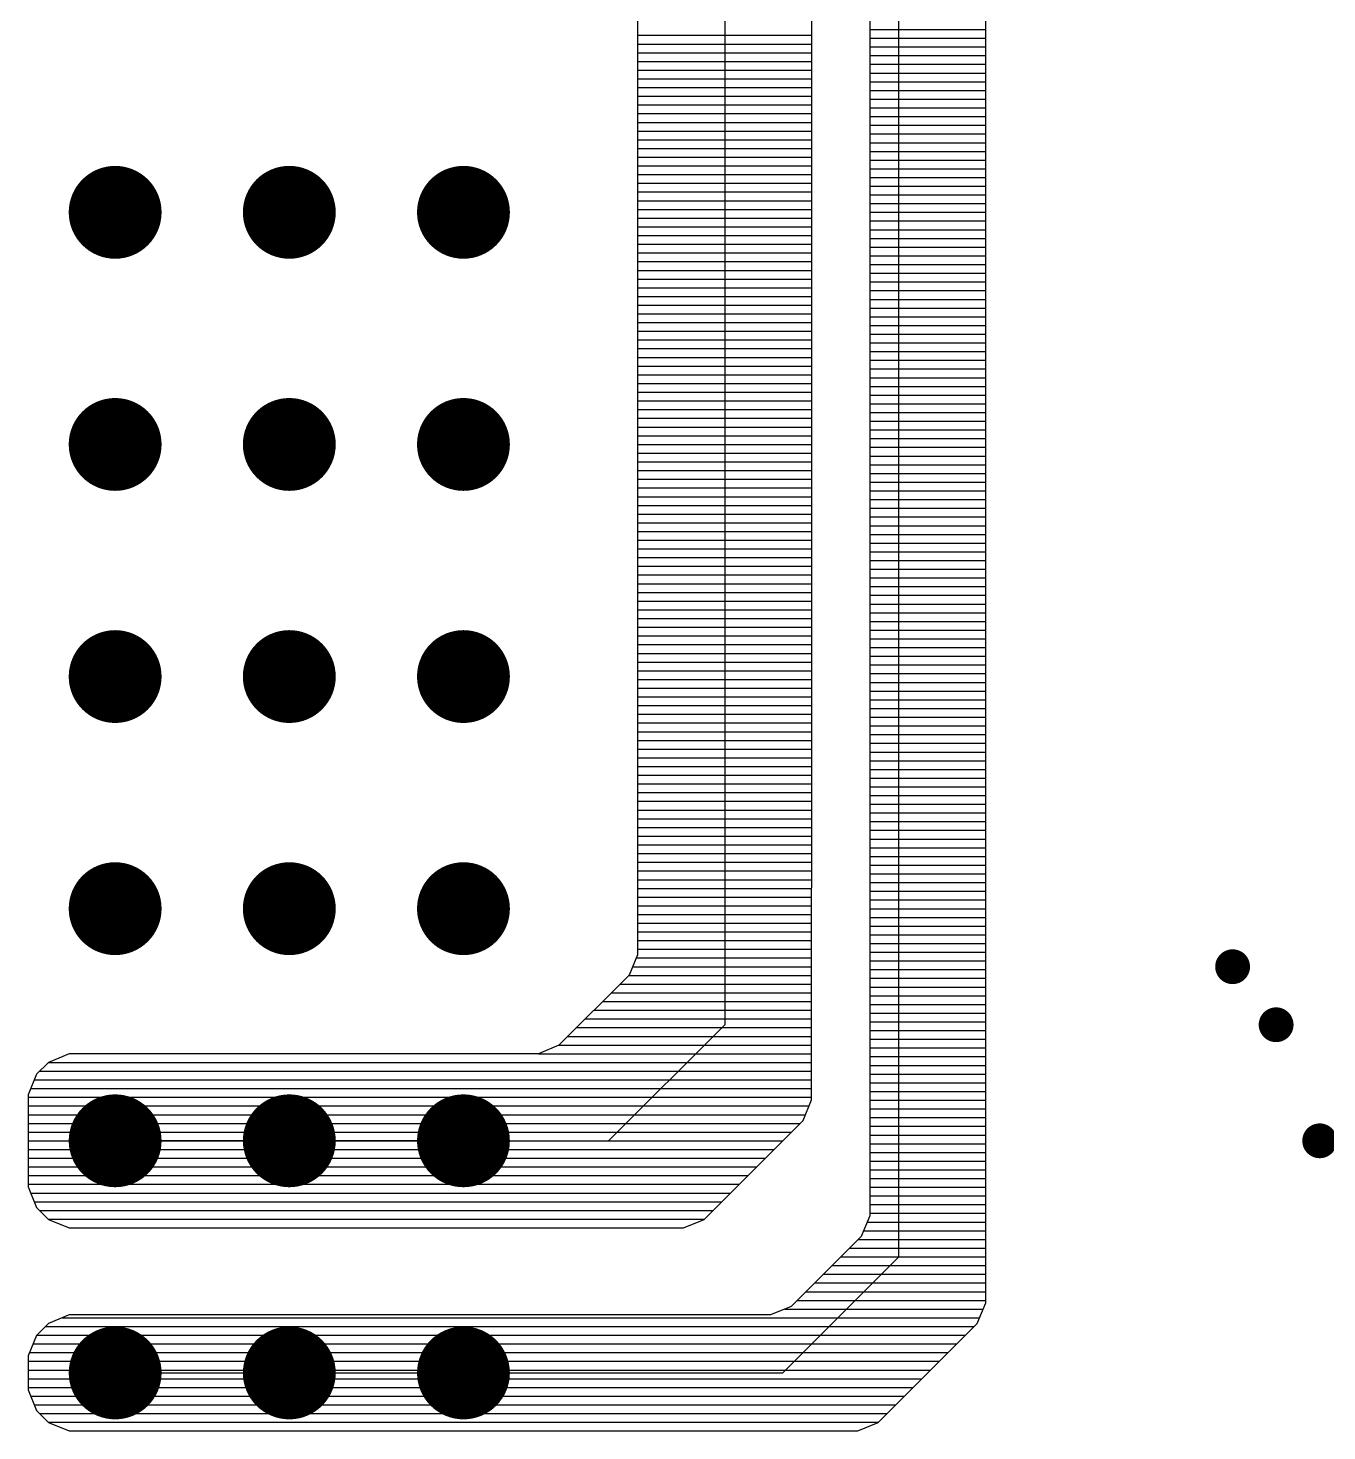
# Model space of a CAD drawing. Extents: x 295 to 953, y 10 to 290.
# Drawn here: x 612.48 to 640.9, y 130.02 to 160.73 of the extents above; entities that cross this region are included whole.
import ezdxf

# ---------------------------------------------------------------- set-up
doc = ezdxf.new("R2010")
doc.units = 0
doc.header["$LTSCALE"] = 5
doc.header["$MEASUREMENT"] = 0
doc.layers.get('0').update_dxf_attribs({"linetype": 'CONTINUOUS', "lineweight": 25})
doc.layers.add('DV-ABPB-A4_IN1', color=4, linetype='CONTINUOUS')

msp = doc.modelspace()

# ---------------------------------------------------------------- linework, layer by layer
at = {"color": 7}
for points, const_width in [([(613.882, 156.693, 1), (614.898, 156.693, 1)], 1.016), ([(617.692, 156.693, 1), (618.708, 156.693, 1)], 1.016), ([(621.502, 156.693, 1), (622.518, 156.693, 1)], 1.016), ([(613.882, 151.613, 1), (614.898, 151.613, 1)], 1.016), ([(617.692, 151.613, 1), (618.708, 151.613, 1)], 1.016), ([(621.502, 151.613, 1), (622.518, 151.613, 1)], 1.016), ([(613.882, 146.533, 1), (614.898, 146.533, 1)], 1.016), ([(617.692, 146.533, 1), (618.708, 146.533, 1)], 1.016), ([(621.502, 146.533, 1), (622.518, 146.533, 1)], 1.016), ([(613.882, 141.453, 1), (614.898, 141.453, 1)], 1.016), ([(617.692, 141.453, 1), (618.708, 141.453, 1)], 1.016), ([(621.502, 141.453, 1), (622.518, 141.453, 1)], 1.016), ([(638.647, 140.183, 1), (639.028, 140.183, 1)], 0.381), ([(639.599, 138.913, 1), (639.98, 138.913, 1)], 0.381), ([(613.882, 136.373, 1), (614.898, 136.373, 1)], 1.016), ([(617.692, 136.373, 1), (618.708, 136.373, 1)], 1.016), ([(621.502, 136.373, 1), (622.518, 136.373, 1)], 1.016), ([(640.552, 136.373, 1), (640.933, 136.373, 1)], 0.381), ([(613.882, 131.293, 1), (614.898, 131.293, 1)], 1.016), ([(617.692, 131.293, 1), (618.708, 131.293, 1)], 1.016), ([(621.502, 131.293, 1), (622.518, 131.293, 1)], 1.016)]:
    msp.add_lwpolyline(points, format="xyb", close=True, dxfattribs=dict(at, const_width=const_width))
at = {"layer": 'DV-ABPB-A4_IN1', "color": 7}
for p, q in [((627.725, 199.873), (627.725, 138.913)), ((631.535, 133.833), (631.535, 192.253)), ((630.9, 188.443), (630.9, 147.168)), ((633.44, 143.358), (633.44, 182.093)), ((625.82, 162.408), (625.817, 140.445)), ((629.63, 152.883), (629.63, 161.138)), ((630.9, 160.694), (633.44, 160.694)), ((625.817, 160.567), (629.63, 160.567)), ((625.817, 160.376), (629.63, 160.376)), ((630.9, 160.503), (633.44, 160.503)), ((630.9, 160.313), (633.44, 160.313)), ((625.817, 160.186), (629.63, 160.186)), ((625.817, 159.995), (629.63, 159.995)), ((630.9, 160.122), (633.44, 160.122)), ((625.817, 159.805), (629.63, 159.805)), ((630.9, 159.932), (633.44, 159.932)), ((630.9, 159.741), (633.44, 159.741)), ((625.817, 159.614), (629.63, 159.614)), ((625.817, 159.424), (629.63, 159.424)), ((630.9, 159.551), (633.44, 159.551)), ((630.9, 159.36), (633.44, 159.36)), ((625.817, 159.233), (629.63, 159.233)), ((625.817, 159.043), (629.63, 159.043)), ((630.9, 159.17), (633.44, 159.17)), ((625.817, 158.852), (629.63, 158.852)), ((630.9, 158.979), (633.44, 158.979)), ((630.9, 158.789), (633.44, 158.789)), ((625.817, 158.662), (629.63, 158.662)), ((625.817, 158.471), (629.63, 158.471)), ((630.9, 158.598), (633.44, 158.598)), ((625.817, 158.281), (629.63, 158.281)), ((630.9, 158.408), (633.44, 158.408)), ((630.9, 158.217), (633.44, 158.217)), ((625.817, 158.09), (629.63, 158.09)), ((625.817, 157.9), (629.63, 157.9)), ((630.9, 158.027), (633.44, 158.027)), ((630.9, 157.836), (633.44, 157.836)), ((625.817, 157.709), (629.63, 157.709)), ((625.817, 157.519), (629.63, 157.519)), ((630.9, 157.646), (633.44, 157.646)), ((625.817, 157.328), (629.63, 157.328)), ((630.9, 157.455), (633.44, 157.455)), ((630.9, 157.265), (633.44, 157.265)), ((625.817, 157.138), (629.63, 157.138)), ((625.817, 156.947), (629.63, 156.947)), ((630.9, 157.074), (633.44, 157.074)), ((625.817, 156.757), (629.63, 156.757)), ((630.9, 156.884), (633.44, 156.884)), ((630.9, 156.693), (633.44, 156.693)), ((625.817, 156.566), (629.63, 156.566)), ((625.817, 156.376), (629.63, 156.376)), ((630.9, 156.503), (633.44, 156.503)), ((630.9, 156.312), (633.44, 156.312)), ((625.817, 156.185), (629.63, 156.185)), ((625.817, 155.995), (629.63, 155.995)), ((630.9, 156.122), (633.44, 156.122)), ((625.817, 155.804), (629.63, 155.804)), ((630.9, 155.931), (633.44, 155.931)), ((630.9, 155.741), (633.44, 155.741)), ((625.817, 155.614), (629.63, 155.614)), ((625.817, 155.423), (629.63, 155.423)), ((630.9, 155.55), (633.44, 155.55)), ((630.9, 155.36), (633.44, 155.36)), ((625.817, 155.233), (629.63, 155.233)), ((630.9, 155.169), (633.44, 155.169)), ((625.817, 155.042), (629.63, 155.042)), ((625.817, 154.852), (629.63, 154.852)), ((630.9, 154.979), (633.44, 154.979)), ((630.9, 154.788), (633.44, 154.788)), ((625.817, 154.661), (629.63, 154.661)), ((625.817, 154.471), (629.63, 154.471)), ((630.9, 154.598), (633.44, 154.598)), ((625.817, 154.28), (629.63, 154.28)), ((630.9, 154.407), (633.44, 154.407)), ((630.9, 154.217), (633.44, 154.217)), ((625.817, 154.09), (629.63, 154.09)), ((625.817, 153.899), (629.63, 153.899)), ((630.9, 154.026), (633.44, 154.026)), ((630.9, 153.836), (633.44, 153.836)), ((625.817, 153.709), (629.63, 153.709)), ((625.817, 153.518), (629.63, 153.518)), ((630.9, 153.645), (633.44, 153.645)), ((625.817, 153.328), (629.63, 153.328)), ((630.9, 153.455), (633.44, 153.455)), ((630.9, 153.264), (633.44, 153.264)), ((625.817, 153.137), (629.63, 153.137)), ((625.817, 152.947), (629.63, 152.947)), ((630.9, 153.074), (633.44, 153.074)), ((625.817, 152.756), (629.63, 152.756)), ((629.63, 146.533), (629.63, 152.883)), ((630.9, 152.883), (633.44, 152.883)), ((630.9, 152.693), (633.44, 152.693)), ((625.817, 152.566), (629.63, 152.566)), ((625.817, 152.375), (629.63, 152.375)), ((630.9, 152.502), (633.44, 152.502)), ((630.9, 152.312), (633.44, 152.312)), ((625.817, 152.185), (629.63, 152.185)), ((625.817, 151.994), (629.63, 151.994)), ((630.9, 152.121), (633.44, 152.121)), ((625.817, 151.804), (629.63, 151.804)), ((630.9, 151.931), (633.44, 151.931)), ((630.9, 151.74), (633.44, 151.74)), ((625.817, 151.613), (629.63, 151.613)), ((625.817, 151.423), (629.63, 151.423)), ((630.9, 151.55), (633.44, 151.55)), ((625.817, 151.232), (629.63, 151.232)), ((630.9, 151.359), (633.44, 151.359)), ((630.9, 151.169), (633.44, 151.169)), ((625.817, 151.042), (629.63, 151.042)), ((625.817, 150.851), (629.63, 150.851)), ((630.9, 150.978), (633.44, 150.978)), ((630.9, 150.788), (633.44, 150.788)), ((625.817, 150.661), (629.63, 150.661)), ((625.817, 150.47), (629.63, 150.47)), ((630.9, 150.597), (633.44, 150.597)), ((625.817, 150.28), (629.63, 150.28)), ((630.9, 150.407), (633.44, 150.407)), ((630.9, 150.216), (633.44, 150.216)), ((625.817, 150.089), (629.63, 150.089)), ((625.817, 149.899), (629.63, 149.899)), ((630.9, 150.026), (633.44, 150.026)), ((630.9, 149.835), (633.44, 149.835)), ((625.817, 149.708), (629.63, 149.708)), ((630.9, 149.645), (633.44, 149.645)), ((625.817, 149.518), (629.63, 149.518)), ((625.817, 149.327), (629.63, 149.327)), ((630.9, 149.454), (633.44, 149.454)), ((630.9, 149.264), (633.44, 149.264)), ((625.817, 149.137), (629.63, 149.137)), ((625.817, 148.946), (629.63, 148.946)), ((630.9, 149.073), (633.44, 149.073)), ((625.817, 148.756), (629.63, 148.756)), ((630.9, 148.883), (633.44, 148.883)), ((630.9, 148.692), (633.44, 148.692)), ((625.817, 148.565), (629.63, 148.565)), ((625.817, 148.375), (629.63, 148.375)), ((630.9, 148.502), (633.44, 148.502)), ((630.9, 148.311), (633.44, 148.311)), ((625.817, 148.184), (629.63, 148.184)), ((625.817, 147.994), (629.63, 147.994)), ((630.9, 148.121), (633.44, 148.121)), ((625.817, 147.803), (629.63, 147.803)), ((630.9, 147.93), (633.44, 147.93)), ((630.9, 147.74), (633.44, 147.74)), ((625.817, 147.613), (629.63, 147.613)), ((625.817, 147.422), (629.63, 147.422)), ((630.9, 147.549), (633.44, 147.549)), ((625.817, 147.232), (629.63, 147.232)), ((630.9, 147.168), (630.897, 134.73)), ((630.9, 147.359), (633.44, 147.359)), ((630.9, 147.168), (633.44, 147.168)), ((625.817, 147.041), (629.63, 147.041)), ((625.817, 146.851), (629.63, 146.851)), ((630.897, 146.978), (633.44, 146.978)), ((630.897, 146.787), (633.44, 146.787)), ((625.817, 146.66), (629.63, 146.66)), ((625.817, 146.47), (629.627, 146.47)), ((629.627, 137.27), (629.63, 146.533)), ((630.897, 146.597), (633.44, 146.597)), ((625.817, 146.279), (629.627, 146.279)), ((630.897, 146.406), (633.44, 146.406)), ((630.897, 146.216), (633.44, 146.216)), ((625.817, 146.089), (629.627, 146.089)), ((625.817, 145.898), (629.627, 145.898)), ((630.897, 146.025), (633.44, 146.025)), ((625.817, 145.708), (629.627, 145.708)), ((630.897, 145.835), (633.44, 145.835)), ((630.897, 145.644), (633.44, 145.644)), ((625.817, 145.517), (629.627, 145.517)), ((625.817, 145.327), (629.627, 145.327)), ((630.897, 145.454), (633.44, 145.454)), ((630.897, 145.263), (633.44, 145.263)), ((625.817, 145.136), (629.627, 145.136)), ((625.817, 144.946), (629.627, 144.946)), ((630.897, 145.073), (633.44, 145.073)), ((625.817, 144.755), (629.627, 144.755)), ((630.897, 144.882), (633.44, 144.882)), ((630.897, 144.692), (633.44, 144.692)), ((625.817, 144.565), (629.627, 144.565)), ((625.817, 144.374), (629.627, 144.374)), ((630.897, 144.501), (633.44, 144.501)), ((630.897, 144.311), (633.44, 144.311)), ((625.817, 144.184), (629.627, 144.184)), ((630.897, 144.12), (633.44, 144.12)), ((625.817, 143.993), (629.627, 143.993)), ((625.817, 143.803), (629.627, 143.803)), ((630.897, 143.93), (633.44, 143.93)), ((630.897, 143.739), (633.44, 143.739)), ((625.817, 143.612), (629.627, 143.612)), ((625.817, 143.422), (629.627, 143.422)), ((630.897, 143.549), (633.44, 143.549)), ((625.817, 143.231), (629.627, 143.231)), ((630.897, 143.358), (633.44, 143.358)), ((630.897, 143.168), (633.437, 143.168)), ((633.437, 132.825), (633.44, 143.358)), ((625.817, 143.041), (629.627, 143.041)), ((625.817, 142.85), (629.627, 142.85)), ((630.897, 142.977), (633.437, 142.977)), ((630.897, 142.787), (633.437, 142.787)), ((625.817, 142.66), (629.627, 142.66)), ((625.817, 142.469), (629.627, 142.469)), ((630.897, 142.596), (633.437, 142.596)), ((625.817, 142.279), (629.627, 142.279)), ((630.897, 142.406), (633.437, 142.406)), ((630.897, 142.215), (633.437, 142.215)), ((625.817, 142.088), (629.627, 142.088)), ((625.817, 141.898), (629.627, 141.898)), ((630.897, 142.025), (633.437, 142.025)), ((625.817, 141.707), (629.627, 141.707)), ((630.897, 141.834), (633.437, 141.834)), ((630.897, 141.644), (633.437, 141.644)), ((625.817, 141.517), (629.627, 141.517)), ((625.817, 141.326), (629.627, 141.326)), ((630.897, 141.453), (633.437, 141.453)), ((630.897, 141.263), (633.437, 141.263)), ((625.817, 141.136), (629.627, 141.136)), ((625.817, 140.945), (629.627, 140.945)), ((630.897, 141.072), (633.437, 141.072)), ((625.817, 140.755), (629.627, 140.755)), ((630.897, 140.882), (633.437, 140.882)), ((630.897, 140.691), (633.437, 140.691)), ((625.817, 140.445), (625.632, 139.995)), ((625.789, 140.374), (629.627, 140.374)), ((625.817, 140.564), (629.627, 140.564)), ((630.897, 140.501), (633.437, 140.501)), ((630.897, 140.31), (633.437, 140.31)), ((625.71, 140.183), (629.627, 140.183)), ((630.897, 140.12), (633.437, 140.12)), ((625.632, 139.995), (624.1, 138.464)), ((625.436, 139.802), (629.627, 139.802)), ((625.627, 139.993), (629.627, 139.993)), ((630.897, 139.929), (633.437, 139.929)), ((630.897, 139.739), (633.437, 139.739)), ((625.055, 139.421), (629.627, 139.421)), ((625.246, 139.612), (629.627, 139.612)), ((630.897, 139.548), (633.437, 139.548)), ((624.865, 139.231), (629.627, 139.231)), ((630.897, 139.358), (633.437, 139.358)), ((630.897, 139.167), (633.437, 139.167)), ((624.484, 138.85), (629.627, 138.85)), ((624.674, 139.04), (629.627, 139.04)), ((625.185, 136.373), (627.725, 138.913)), ((630.897, 138.977), (633.437, 138.977)), ((630.897, 138.786), (633.437, 138.786)), ((624.103, 138.469), (629.627, 138.469)), ((624.293, 138.659), (629.627, 138.659)), ((630.897, 138.596), (633.437, 138.596)), ((613.381, 138.278), (612.932, 138.09)), ((623.651, 138.278), (613.381, 138.278)), ((624.1, 138.464), (623.651, 138.278)), ((623.651, 138.278), (629.627, 138.278)), ((630.897, 138.405), (633.437, 138.405)), ((630.897, 138.215), (633.437, 138.215)), ((612.932, 138.09), (612.67, 137.829)), ((612.739, 137.897), (629.627, 137.897)), ((612.929, 138.088), (629.627, 138.088)), ((630.897, 138.024), (633.437, 138.024)), ((612.67, 137.829), (612.485, 137.379)), ((612.619, 137.707), (629.627, 137.707)), ((630.897, 137.834), (633.437, 137.834)), ((630.897, 137.643), (633.437, 137.643)), ((612.485, 137.379), (612.485, 135.365)), ((612.485, 137.326), (629.627, 137.326)), ((612.541, 137.516), (629.627, 137.516)), ((629.442, 136.82), (629.627, 137.27)), ((630.897, 137.453), (633.437, 137.453)), ((630.897, 137.262), (633.437, 137.262)), ((612.485, 137.135), (629.571, 137.135)), ((612.485, 136.945), (629.493, 136.945)), ((630.897, 137.072), (633.437, 137.072)), ((612.485, 136.754), (629.373, 136.754)), ((627.275, 134.654), (629.442, 136.82)), ((630.897, 136.881), (633.437, 136.881)), ((630.897, 136.691), (633.437, 136.691)), ((612.485, 136.564), (629.183, 136.564)), ((612.485, 136.373), (628.992, 136.373)), ((618.2, 136.373), (614.39, 136.373)), ((622.01, 136.373), (618.2, 136.373)), ((622.01, 136.373), (625.185, 136.373)), ((630.897, 136.5), (633.437, 136.5)), ((612.485, 136.183), (628.802, 136.183)), ((630.897, 136.31), (633.437, 136.31)), ((630.897, 136.119), (633.437, 136.119)), ((612.485, 135.992), (628.611, 135.992)), ((612.485, 135.802), (628.421, 135.802)), ((630.897, 135.929), (633.437, 135.929)), ((630.897, 135.738), (633.437, 135.738)), ((612.485, 135.611), (628.23, 135.611)), ((612.485, 135.421), (628.04, 135.421)), ((630.897, 135.548), (633.437, 135.548)), ((612.485, 135.365), (612.67, 134.915)), ((612.541, 135.23), (627.849, 135.23)), ((630.897, 135.357), (633.437, 135.357)), ((630.897, 135.167), (633.437, 135.167)), ((612.619, 135.04), (627.659, 135.04)), ((612.67, 134.915), (612.932, 134.654)), ((612.739, 134.849), (627.468, 134.849)), ((630.897, 134.976), (633.437, 134.976)), ((630.897, 134.786), (633.437, 134.786)), ((612.929, 134.659), (627.278, 134.659)), ((612.932, 134.654), (613.381, 134.468)), ((626.826, 134.468), (627.275, 134.654)), ((630.897, 134.73), (630.712, 134.28)), ((630.841, 134.595), (633.437, 134.595)), ((613.381, 134.468), (626.826, 134.468)), ((613.381, 134.468), (626.826, 134.468)), ((630.712, 134.28), (629.18, 132.749)), ((630.643, 134.214), (633.437, 134.214)), ((630.763, 134.405), (633.437, 134.405)), ((630.453, 134.024), (633.437, 134.024)), ((631.535, 133.833), (628.995, 131.293)), ((630.072, 133.643), (633.437, 133.643)), ((630.262, 133.833), (633.437, 133.833)), ((629.691, 133.262), (633.437, 133.262)), ((629.881, 133.452), (633.437, 133.452)), ((629.5, 133.071), (633.437, 133.071)), ((629.18, 132.749), (628.731, 132.563)), ((629.038, 132.69), (633.381, 132.69)), ((629.31, 132.881), (633.437, 132.881)), ((633.252, 132.375), (633.437, 132.825)), ((612.932, 132.375), (612.67, 132.114)), ((613.381, 132.563), (612.932, 132.375)), ((613.229, 132.5), (633.303, 132.5)), ((628.731, 132.563), (613.381, 132.563)), ((631.085, 130.209), (633.252, 132.375)), ((612.67, 132.114), (612.485, 131.664)), ((612.675, 132.119), (632.993, 132.119)), ((612.866, 132.309), (633.183, 132.309)), ((612.513, 131.738), (632.612, 131.738)), ((612.591, 131.928), (632.802, 131.928)), ((612.485, 131.664), (612.485, 130.92)), ((612.485, 131.547), (632.421, 131.547)), ((612.485, 131.357), (632.231, 131.357)), ((612.485, 131.166), (632.04, 131.166)), ((614.39, 131.293), (618.2, 131.293)), ((618.2, 131.293), (622.01, 131.293)), ((622.01, 131.293), (628.995, 131.293)), ((612.485, 130.976), (631.85, 130.976)), ((612.485, 130.92), (612.67, 130.47)), ((612.541, 130.785), (631.659, 130.785)), ((612.619, 130.595), (631.469, 130.595)), ((612.67, 130.47), (612.932, 130.209)), ((612.739, 130.404), (631.278, 130.404)), ((612.929, 130.214), (631.088, 130.214)), ((612.932, 130.209), (613.381, 130.023)), ((630.636, 130.023), (631.085, 130.209)), ((613.381, 130.023), (630.636, 130.023)), ((613.381, 130.023), (630.636, 130.023))]:
    msp.add_line(p, q, dxfattribs=at)

doc.saveas('drawing.dxf')
